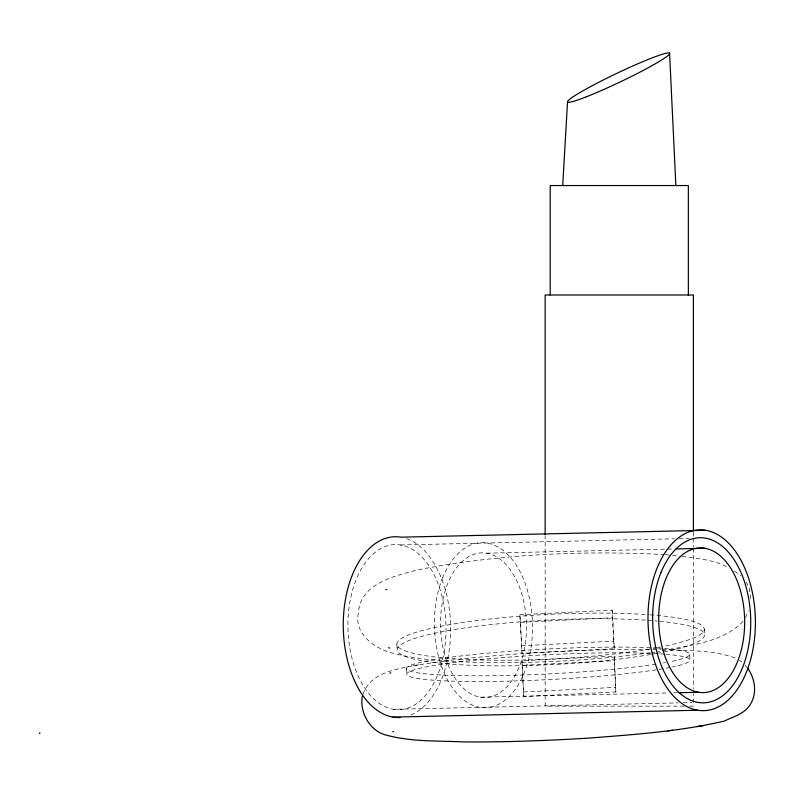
<?xml version="1.0" encoding="UTF-8"?>
<svg xmlns="http://www.w3.org/2000/svg" width="795" height="795" viewBox="0 0 795 795"><rect width="100%" height="100%" fill="white"/><g stroke="black" fill="none" stroke-linecap="round" stroke-linejoin="round"><path stroke-width="0.6" stroke-dasharray="3.98 2.98" d="M522.096 665.336L522.116 660.725L614.316 656.114L615.877 691.978L523.676 696.579L522.096 665.336L614.297 660.725L614.316 656.114M523.676 696.579L522.116 660.725M750.281 598.774L750.559 595.515L749.178 588.032L746.346 582.169M363.037 694.283C370.559 671.477 399.259 668.615 419.323 664.709M745.621 617.765L748.204 610.669M743.136 621.283C721.353 643.89 686.482 645.351 657.574 651.781M443.938 661.112L448.837 660.377C515.677 652.695 582.993 649.197 650.27 649.396M413.072 665.634L448.837 660.377M650.231 652.705C594.889 660.446 538.94 663.159 483.092 662.682C452.405 661.46 421.29 660.933 391.448 652.834C373.779 647.965 353.586 633.287 358.436 612.438C360.642 583.391 394.519 576.007 417.355 569.945C498.455 554.105 581.692 550.359 664.103 554.532M651.453 652.556L655.12 652.089M519.91 614.744L612.11 610.133L612.736 617.715L614.267 648.75L522.067 653.361L519.91 614.744L522.067 653.361M520.536 622.326L612.736 617.715M521.441 645.779L613.641 641.168L614.267 648.75M523.686 691.968L615.886 687.367M400.531 544.972L674.259 538.801M679.218 538.692L689.136 538.473M486.61 553.191L666.379 549.146M667.611 549.116L672.57 549.007M480.349 697.185A72.355 42.96 88.7 0 0 522.166 595.286A72.355 42.96 88.7 0 0 447.923 583.103A72.355 42.96 88.7 0 0 480.349 697.185L668.804 692.942M673.763 692.833L677.479 692.743M393.396 709.309A82.571 49.032 88.7 0 0 441.116 593.01A82.571 49.032 88.7 0 0 356.379 579.108A82.571 49.032 88.7 0 0 393.396 709.309L678.274 702.889M683.233 702.77L691.908 702.581M684.346 706.149L545.161 706.149L545.161 535.969M689.792 706.149L693.399 706.149L693.399 693.727M652.695 649.386L661.072 649.634M662.275 649.674C687.119 650.827 712.916 649.634 736.597 658.439M665.306 554.662L671.318 555.308M672.52 555.437L680.937 556.341M682.14 556.47C697.851 558.438 714.665 559.849 728.657 567.789M734.53 571.188L740.88 575.441M739.29 660.267L741.983 662.096M745.004 665.177L747.837 668.476M689.672 654.384L689.961 660.069M614.297 660.725L615.877 691.978M406.414 668.535L406.702 674.22M704.241 628.994L704.519 634.629M612.11 610.133L613.641 641.168M396.874 644.347L397.152 649.992M693.399 532.243L693.399 537.211M693.399 538.454L693.399 547.149M693.399 548.391L693.399 688.758M665.862 654.295A141.808 12.482 -2.9 0 1 672.471 666.945M669.986 667.452A141.808 12.482 -2.9 0 1 459.272 681.305A141.808 12.482 -2.9 0 1 451.967 662.801A141.808 12.482 -2.9 0 1 664.759 654.206M664.471 648.531A141.808 12.482 -2.9 0 1 670.682 661.579M665.534 662.563A141.808 12.482 -2.9 0 1 663.308 662.96M656.074 664.143A141.808 12.482 -2.9 0 1 450.656 675.392A141.808 12.482 -2.9 0 1 450.715 657.246A141.808 12.482 -2.9 0 1 656.123 647.985M657.376 648.054A141.808 12.482 -2.9 0 1 663.348 648.442M649.952 614.803A153.872 22.349 -2.8 0 1 663.269 646.444M660.516 647.001A153.872 22.349 -2.8 0 1 658.349 647.418M657.256 647.627A153.872 22.349 -2.8 0 1 443.928 657.922A153.872 22.349 -2.8 0 1 436.028 627.265A153.872 22.349 -2.8 0 1 648.77 614.714M659.562 621.253A153.872 22.349 -2.8 0 1 651.83 654.305M650.648 654.514A153.872 22.349 -2.8 0 1 440.549 663.219A153.872 22.349 -2.8 0 1 436.992 632.77A153.872 22.349 -2.8 0 1 646.633 620.189M647.846 620.279A153.872 22.349 -2.8 0 1 657.107 621.014M406.672 538.662A90.411 53.682 88.7 0 1 450.666 627.225A90.411 53.682 88.7 0 1 409.157 715.659M385.913 589.045L385.724 589.9L387.274 589.83L385.913 589.045M388.785 647.359L388.596 648.213L390.146 648.144L388.785 647.359M391.06 672.799L389.769 673.375L389.51 672.878L391.06 672.799M394.012 731.499L392.73 732.086L392.462 731.589L394.012 731.499M442.894 577.16A82.571 49.032 88.7 0 0 479.912 707.361A82.571 49.032 88.7 0 0 527.632 591.063A82.571 49.032 88.7 0 0 442.894 577.16"/><path stroke-width="1.19" d="M562.711 185.543L567.521 102.157M362.291 696.341C359.459 712.827 370.251 731.678 387.085 735.335C412.048 741.944 438.214 740.682 463.783 741.924C505.57 742.192 547.357 740.672 589.065 738.088C634.4 734.53 680.093 731.46 724.474 721.035C732.215 717.13 741.069 714.934 747.201 708.444C757.635 697.334 756.184 680.311 747.837 668.476M667.641 730.923L672.54 730.188M697.155 726.6L703.406 725.666M705.592 530.295L400.869 537.172A90.411 53.682 88.7 0 0 343.251 624.254A90.411 53.682 88.7 0 0 400.084 717.488M676.297 548.918L704.807 548.272M678.721 692.713L698.557 692.266A72.355 42.96 88.7 0 0 740.364 590.367A72.355 42.96 88.7 0 0 666.121 578.184A72.355 42.96 88.7 0 0 698.557 692.266M393.058 717.11L697.771 710.243A90.411 53.682 88.7 0 0 750.023 582.894A90.411 53.682 88.7 0 0 657.246 567.67A90.411 53.682 88.7 0 0 697.771 710.243M669.579 53.076L675.859 185.543M693.399 531L693.399 294.995L545.161 294.995L545.161 534.727M688.351 294.995L688.351 185.543L550.21 185.543L550.21 294.995M39.75 732.761L39.75 733.715M585.239 97.248A56.664 4.611 -25.5 0 0 668.853 54.756A56.664 4.611 -25.5 0 0 601.557 80.852A56.664 4.611 -25.5 0 0 585.239 97.248M661.102 572.241A82.571 49.032 88.7 0 0 698.109 702.442A82.571 49.032 88.7 0 0 745.829 586.144A82.571 49.032 88.7 0 0 661.102 572.241"/></g></svg>
